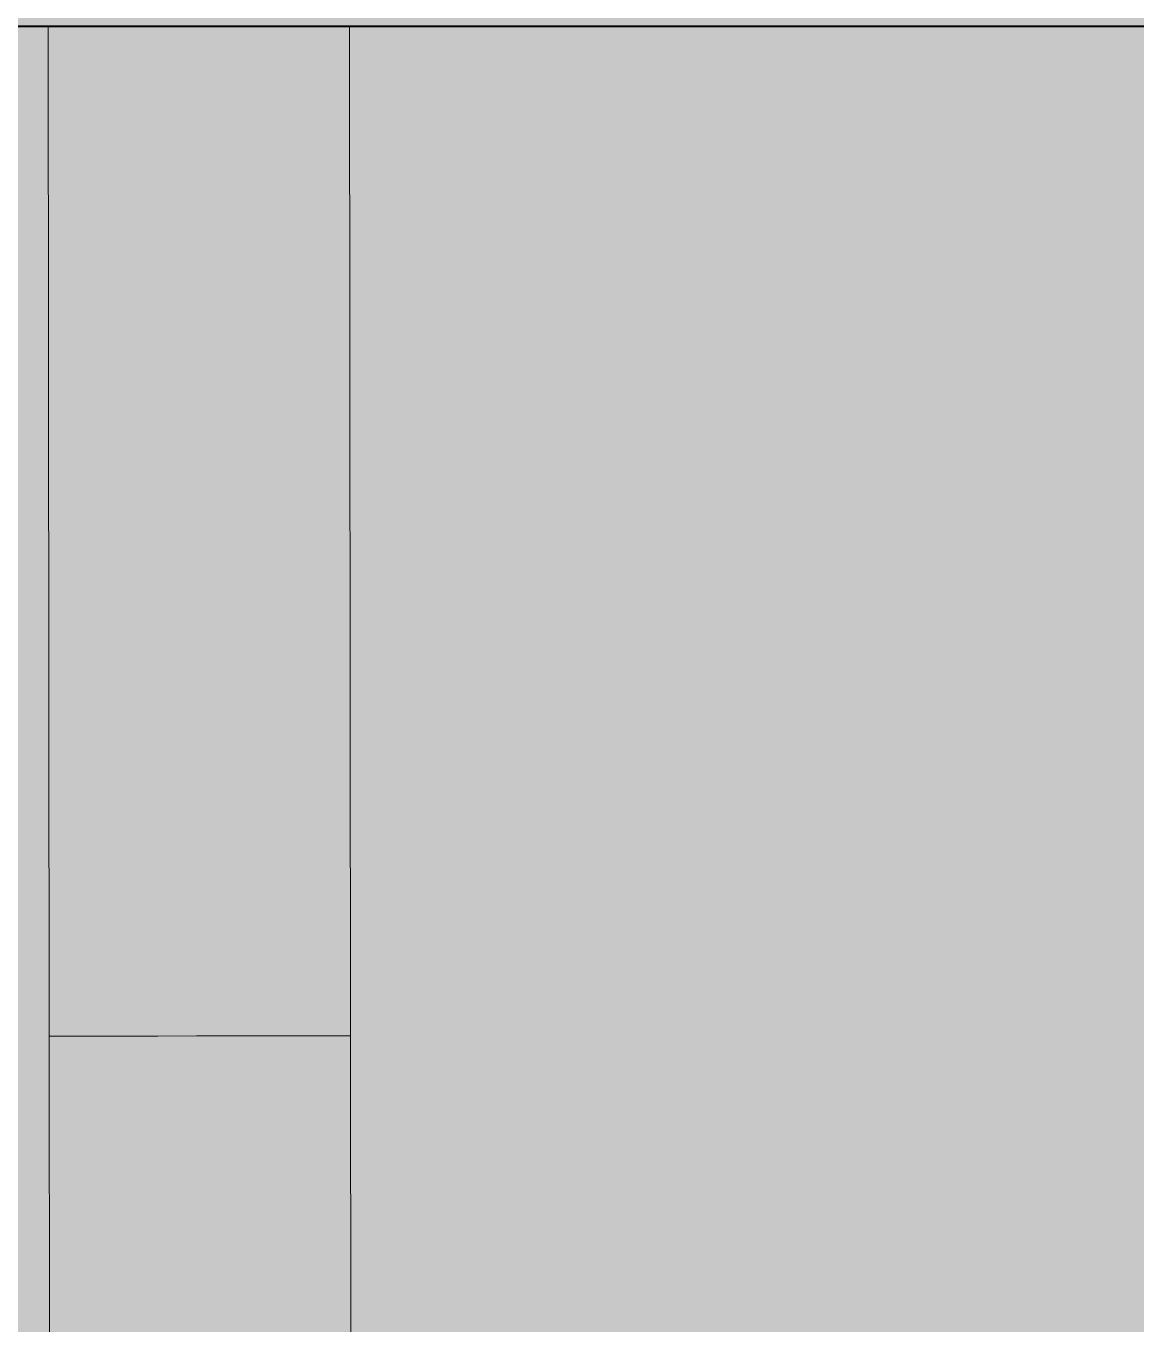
# Model space of a CAD drawing. Header units: metres. Extents: x -355 to -223, y 3 to 561.
# Drawn here: x -269.858 to -269.799, y 544.1147 to 544.1836 of the extents above; entities that cross this region are included whole.
import ezdxf

# ---------------------------------------------------------------- set-up
doc = ezdxf.new("R2010")
doc.units = ezdxf.units.M
doc.linetypes.add('JacobsDash', pattern=[0.0045, 0.003, -0.0015])
for name, color, linetype, lineweight in [('A-DETL-GENF', 7, 'Continuous', 9), ('S-BEAM', 7, 'Continuous', 40), ('S-FSTN', 7, 'Continuous', 15)]:
    doc.layers.add(name, color=color, linetype=linetype, lineweight=lineweight)

# ---------------------------------------------------------------- blocks, each defined once
blk = doc.blocks.new('20_BR04_Wall_Panel_Bracket_Connection - 20_BR04_Wall_Panel_Bracket_Connection-V44-DRG-2873035 - CONSTRUCTION SEQUENCE STAGE A9')
at = {"layer": 'S-FSTN', "color": 254, "linetype": 'JacobsDash', "lineweight": 9, "true_color": 0xe7e2dd}
for p, q in [((-1130.497819, 544.183608), (-1130.497764, 544.130004)), ((-1130.481764, 544.130021), (-1130.481819, 544.183608)), ((-1130.497764, 544.130004), (-1130.497534, 544.130005)), ((-1130.497764, 544.130004), (-1130.497534, 544.130005)), ((-1130.497534, 544.130005), (-1130.496776, 544.130005)), ((-1130.496776, 544.130005), (-1130.495541, 544.130007)), ((-1130.495541, 544.130007), (-1130.493911, 544.130008)), ((-1130.493911, 544.130008), (-1130.492, 544.13001)), ((-1130.492, 544.13001), (-1130.489935, 544.130012)), ((-1130.489935, 544.130012), (-1130.487859, 544.130014)), ((-1130.487859, 544.130014), (-1130.485913, 544.130016)), ((-1130.485913, 544.130016), (-1130.484229, 544.130018)), ((-1130.484229, 544.130018), (-1130.482923, 544.130019)), ((-1130.482923, 544.130019), (-1130.482082, 544.13002)), ((-1130.482082, 544.13002), (-1130.481765, 544.130021)), ((-1130.482082, 544.13002), (-1130.481765, 544.130021))]:
    blk.add_line(p, q, dxfattribs=at)
blk = doc.blocks.new('Anchor Bolt -HAB - HAB H16 x 85-V48-DRG-2873035 - CONSTRUCTION SEQUENCE STAGE A9')
at = {"layer": 'S-FSTN', "color": 254, "linetype": 'JacobsDash', "lineweight": 9, "true_color": 0xe7e2dd}
for p, q in [((-1130.497535, 544.130005), (-1130.497765, 544.130004)), ((-1130.497535, 544.130005), (-1130.497765, 544.130004)), ((-1130.497765, 544.130004), (-1130.497746, 544.110882)), ((-1130.497612, 544.130004), (-1130.497763, 544.130004)), ((-1130.496777, 544.130005), (-1130.497535, 544.130005)), ((-1130.495541, 544.130007), (-1130.496777, 544.130005)), ((-1130.493912, 544.130008), (-1130.495541, 544.130007)), ((-1130.492, 544.13001), (-1130.493912, 544.130008)), ((-1130.489935, 544.130012), (-1130.492, 544.13001)), ((-1130.487859, 544.130014), (-1130.489935, 544.130012)), ((-1130.485913, 544.130016), (-1130.487859, 544.130014)), ((-1130.484229, 544.130018), (-1130.485913, 544.130016)), ((-1130.482922, 544.130019), (-1130.484229, 544.130018)), ((-1130.482081, 544.13002), (-1130.482922, 544.130019)), ((-1130.481764, 544.130021), (-1130.482081, 544.13002)), ((-1130.481764, 544.130021), (-1130.482081, 544.13002)), ((-1130.481763, 544.130021), (-1130.481993, 544.13002)), ((-1130.481744, 544.110899), (-1130.481763, 544.130021))]:
    blk.add_line(p, q, dxfattribs=at)

msp = doc.modelspace()

# ---------------------------------------------------------------- hatches: boundary and pattern name
at = {"layer": 'A-DETL-GENF', "true_color": 0xc0c0c0, "transparency": 33554611}
h = msp.add_hatch(color=9, dxfattribs=at)
h.paths.add_polyline_path([(-275.442967, 509.177707), (-275.369532, 509.599211), (-275.932709, 509.600262), (-276.006234, 509.178242), (-275.54424, 509.177803)])
h.paths.add_polyline_path([(-251.110702, 509.32752), (-251.138512, 509.332836), (-251.252579, 509.361698), (-251.39937, 509.410481), (-251.49608, 509.448998), (-251.590044, 509.492085), (-251.706839, 509.55504), (-254.986398, 509.561162), (-254.89473, 509.537408), (-254.75367, 509.512929), (-254.611084, 509.500045), (-251.138512, 509.328891)])
h.paths.add_polyline_path([(-269.907561, 544.183608), (-269.3442, 544.183613), (-269.270607, 544.606024), (-269.833874, 544.606559), (-269.89389, 544.262074)])
h.paths.add_polyline_path([(-250.565491, 544.18362), (-250.002131, 544.18362), (-249.931738, 544.587665), (-250.495005, 544.588199), (-250.560506, 544.212233)])
h = msp.add_hatch(color=9, dxfattribs=at)
h.paths.add_polyline_path([(-250.804197, 509.312413), (-250.768863, 509.515222), (-250.941305, 509.594681), (-251.10838, 509.68488), (-251.269421, 509.785458), (-251.423783, 509.896012), (-254.544641, 510.012903), (-254.669941, 510.044938), (-254.791876, 510.088042), (-254.909471, 510.141871), (-255.03332, 510.214025), (-255.12792, 510.279898), (-255.227025, 510.36299), (-255.318308, 510.454607), (-255.401038, 510.554015), (-255.474553, 510.660419), (-255.538265, 510.772967), (-255.591664, 510.890758), (-255.635912, 511.019164), (-255.669618, 511.161733), (-255.686142, 511.266002), (-255.694888, 511.395036), (-255.692067, 511.524335), (-250.002131, 544.18362), (-250.565491, 544.18362), (-250.575054, 544.128734), (-250.575055, 544.128727), (-256.254178, 511.524335), (-256.266055, 511.44769), (-256.276356, 511.304894), (-256.272815, 511.138266), (-256.260791, 511.01285), (-256.23723, 510.878137), (-256.201134, 510.739595), (-256.15385, 510.604461), (-256.095693, 510.473638), (-256.02705, 510.347999), (-255.948381, 510.228383), (-255.86021, 510.115588), (-255.763126, 510.010366), (-255.657776, 509.913421), (-255.544865, 509.825399), (-255.425145, 509.746887), (-255.299415, 509.678411), (-255.167114, 509.619938), (-255.017137, 509.569127), (-254.986398, 509.561162), (-251.706839, 509.55504), (-251.686013, 509.542484), (-251.581847, 509.48778), (-251.474639, 509.439303), (-251.364755, 509.397227), (-251.252579, 509.361698), (-251.110702, 509.32752), (-250.852778, 509.314808)])
h.paths.add_polyline_path([(-252.616773, 509.661458), (-252.616773, 509.661463), (-252.610888, 509.661458)])
h.paths.add_polyline_path([(-273.437813, 520.686955), (-269.344201, 544.183608), (-269.907561, 544.183608), (-274.001173, 520.686955)])
h.paths.add_polyline_path([(-269.775572, 544.110965), (-269.775588, 544.110969), (-269.771638, 544.110969)])

# ---------------------------------------------------------------- linework, layer by layer
at = {"layer": 'S-BEAM', "color": 254, "true_color": 0xd1d1d1}
msp.add_line((-269.344201, 544.183608), (-269.907561, 544.183608), dxfattribs=at)

# ---------------------------------------------------------------- block references
at = {"layer": 'S-FSTN', "color": 9, "linetype": 'JacobsDash', "lineweight": 9, "true_color": 0xd2c0af}
msp.add_blockref('20_BR04_Wall_Panel_Bracket_Connection - 20_BR04_Wall_Panel_Bracket_Connection-V44-DRG-2873035 - CONSTRUCTION SEQUENCE STAGE A9', (860.640995, 0), dxfattribs=at)
at = {"layer": 'S-FSTN', "color": 254, "linetype": 'JacobsDash', "lineweight": 9, "true_color": 0xe7e2dd}
msp.add_blockref('Anchor Bolt -HAB - HAB H16 x 85-V48-DRG-2873035 - CONSTRUCTION SEQUENCE STAGE A9', (860.640995, 0), dxfattribs=at)

doc.saveas('drawing.dxf')
